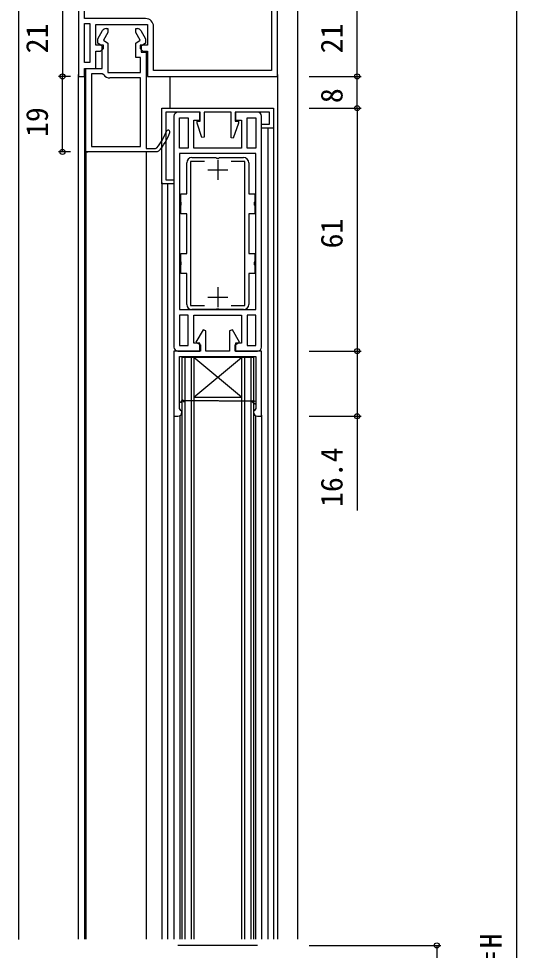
# Model space of a CAD drawing. Units: millimetres, scale not verified. Extents: x -438 to 438, y -464 to 465.
# Drawn here: x -237.5 to -112.5, y 17.7 to 251.8 of the extents above; entities that cross this region are included whole.
import ezdxf
from ezdxf.enums import TextEntityAlignment as Align

# ---------------------------------------------------------------- set-up
doc = ezdxf.new("R2010")
doc.units = ezdxf.units.MM
doc.header["$LTSCALE"] = 4
for name, color, linetype in [('0-2_YKK_11', 7, 'Continuous'), ('0-4_YKK_12', 2, 'Continuous'), ('0-7_YKK_D', 6, 'Continuous')]:
    doc.layers.add(name, color=color, linetype=linetype)
doc.styles.add('ＭＳ ゴシック', font='')
doc.styles.get('ＭＳ ゴシック').set_extended_font_data('MS Gothic')

msp = doc.modelspace()

# ---------------------------------------------------------------- linework, layer by layer
at = {"layer": '0-2_YKK_11'}
for p, q in [((-198.504, 227.289), (-198.504, 169.289)), ((-176.504, 169.289), (-176.504, 227.289)), ((-187.504, 216.289), (-187.504, 211.289)), ((-190.004, 213.789), (-185.004, 213.789)), ((-187.504, 184.289), (-187.504, 179.289)), ((-190.004, 181.789), (-185.004, 181.789)), ((-196.719, 155.689), (-196.379, 155.885)), ((-196.129, 155.452), (-196.129, 155.452))]:
    msp.add_line(p, q, dxfattribs=at)
for points in [[(-222.504, 257.289), (-222.504, 237.289), (-221.004, 237.289), (-221.004, 239.289), (-218.104, 239.289), (-218.104, 243.589), (-216.904, 243.589), (-216.204, 244.289), (-216.204, 245.089), (-218.104, 245.089), (-218.104, 250.289), (-205.104, 250.289), (-205.104, 245.089), (-207.004, 245.089), (-207.004, 244.289), (-206.304, 243.589), (-205.104, 243.589), (-205.104, 237.289), (-172.504, 237.289), (-172.504, 257.289)], [(-221.004, 256.789), (-174.004, 256.789), (-174.004, 238.789), (-203.604, 238.789), (-203.604, 243.589), (-203.604, 249.789)], [(-205.604, 251.789), (-221.004, 251.789), (-221.004, 256.789)], [(-202.353, 218.458), (-202.728, 218.289), (-220.604, 218.289), (-220.604, 239.289), (-216.504, 239.289), (-216.504, 244.889), (-217.604, 245.659), (-217.604, 246.752), (-216.428, 248.789)], [(-215.562, 249.289), (-215.104, 249.289), (-215.104, 248.282), (-216.2, 246.385), (-215.104, 245.618), (-215.104, 238.289), (-206.904, 238.289), (-206.904, 241.989), (-208.104, 241.989), (-208.104, 245.618), (-207.009, 246.385), (-208.104, 248.282), (-208.104, 249.289), (-207.647, 249.289)], [(-206.78, 248.789), (-205.604, 246.752), (-205.604, 245.659), (-206.704, 244.889), (-206.704, 243.389), (-205.504, 243.389)], [(-205.504, 243.389), (-205.504, 219.189), (-203.142, 219.189), (-202.757, 219.369)], [(-219.204, 237.889), (-219.204, 219.689), (-206.904, 219.689), (-206.904, 236.889), (-214.604, 236.889)], [(-216.147, 237.681), (-216.554, 237.889), (-219.204, 237.889)], [(-177.504, 228.289), (-183.004, 228.289), (-183.004, 226.289), (-181.504, 226.289), (-181.504, 219.289), (-193.504, 219.289), (-193.504, 226.289), (-192.004, 226.289), (-192.004, 228.289), (-197.504, 228.289)], [(-195.304, 179.989), (-195.304, 187.789), (-196.804, 187.789), (-196.804, 189.831), (-196.684, 190.014), (-196.684, 190.564), (-196.804, 190.747), (-196.804, 192.789), (-195.304, 192.789), (-195.304, 202.789), (-196.804, 202.789), (-196.804, 204.831), (-196.684, 205.014), (-196.684, 205.564), (-196.804, 205.747), (-196.804, 207.789), (-195.304, 207.789), (-195.304, 215.589)], [(-190.84, 215.889), (-194.304, 215.889), (-194.304, 179.689), (-190.84, 179.689)], [(-194.004, 216.889), (-187.963, 216.889), (-187.779, 216.769), (-187.229, 216.769), (-187.046, 216.889), (-181.004, 216.889)], [(-184.168, 179.689), (-180.704, 179.689), (-180.704, 215.889), (-184.168, 215.889)], [(-179.704, 215.589), (-179.704, 207.789), (-178.204, 207.789), (-178.204, 205.747), (-178.324, 205.564), (-178.324, 205.014), (-178.204, 204.831), (-178.204, 202.789), (-179.704, 202.789)], [(-179.704, 202.789), (-179.704, 192.789), (-178.204, 192.789), (-178.204, 190.747), (-178.324, 190.564), (-178.324, 190.014), (-178.204, 189.831), (-178.204, 187.789), (-179.704, 187.789), (-179.704, 179.989)], [(-181.004, 178.689), (-187.046, 178.689), (-187.229, 178.809), (-187.779, 178.809), (-187.963, 178.689), (-194.004, 178.689)], [(-197.504, 168.289), (-192.004, 168.289), (-192.004, 170.289), (-193.504, 170.289), (-193.504, 177.289), (-181.504, 177.289), (-181.504, 170.289), (-183.004, 170.289), (-183.004, 168.289), (-177.504, 168.289)], [(-177.504, 151.889), (-176.504, 151.889), (-176.504, 168.289), (-183.154, 168.289), (-183.154, 169.842), (-182.034, 170.489), (-183.813, 173.571), (-184.554, 173.373), (-184.554, 168.289), (-190.454, 168.289), (-190.454, 173.373), (-191.195, 173.571), (-192.975, 170.489), (-191.854, 169.842), (-191.854, 168.289), (-198.504, 168.289), (-198.504, 151.889), (-197.504, 151.889)], [(-197.104, 166.889), (-177.904, 166.889), (-177.904, 155.689), (-177.904, 154.889), (-177.904, 153.863), (-178.279, 153.379), (-178.504, 153.089), (-178.504, 152.889)], [(-196.504, 152.889), (-196.504, 153.089), (-196.729, 153.379), (-197.104, 153.863), (-197.104, 154.889), (-197.104, 155.689), (-197.104, 166.889)], [(-196.379, 155.885), (-196.719, 155.689), (-196.719, 155.689)], [(-178.29, 155.689), (-196.379, 155.885), (-177.904, 155.689)], [(-177.904, 154.889), (-178.879, 155.452), (-178.629, 155.885), (-178.29, 155.689), (-178.29, 155.689)]]:
    msp.add_lwpolyline(points, dxfattribs=at)
for points in [[(-221.004, 240.789), (-221.004, 250.589), (-219.604, 250.589), (-219.604, 240.789)], [(-201.504, 229.289), (-173.504, 229.289), (-173.504, 224.289), (-176.504, 224.289), (-176.504, 225.289), (-174.504, 225.289), (-174.504, 228.289), (-183.104, 228.289), (-183.104, 225.989), (-182.304, 225.989), (-182.304, 225.489), (-183.604, 221.751), (-184.104, 221.835), (-184.104, 228.289), (-190.904, 228.289), (-190.904, 222.04), (-191.471, 221.944), (-192.704, 225.489), (-192.704, 225.989), (-191.904, 225.989), (-191.904, 228.289), (-200.504, 228.289), (-200.504, 211.289), (-198.504, 211.289), (-198.504, 210.289), (-201.504, 210.289)], [(-194.904, 226.889), (-194.904, 219.289), (-197.104, 219.289), (-197.104, 226.889)], [(-177.904, 226.889), (-177.904, 219.289), (-180.104, 219.289), (-180.104, 226.889)], [(-177.904, 178.689), (-177.904, 217.889), (-197.104, 217.889), (-197.104, 178.689)], [(-194.904, 169.689), (-194.904, 177.289), (-197.104, 177.289), (-197.104, 169.689)], [(-177.904, 169.689), (-177.904, 177.289), (-180.104, 177.289), (-180.104, 169.689)]]:
    msp.add_lwpolyline(points, close=True, dxfattribs=at)
for centre, radius, start, end in [((-205.604, 249.789), 2, 0.00001, 89.99999), ((-215.562, 248.289), 1, 90, 150.00002), ((-207.647, 248.289), 1, 29.99998, 90), ((-214.604, 238.789), 1.9, 215.68531, 269.99999), ((-197.504, 227.289), 1, 90.00001, 179.99999), ((-177.504, 227.289), 1, 0.00001, 89.99999), ((-213.603, 228.379), 14.1, 320.28516, 339.73341), ((-213.603, 228.379), 15, 318.5951, 339.7334), ((-199.954, 223.339), 0.45, 339.73339, 159.73341), ((-194.004, 215.589), 1.3, 90.00001, 179.99999), ((-181.004, 215.589), 1.3, 0.00001, 89.99999), ((-194.004, 179.989), 1.3, 180.00001, 269.99999), ((-181.004, 179.989), 1.3, 270.00001, 359.99999), ((-197.504, 169.289), 1, 180.00001, 269.99999), ((-177.504, 169.289), 1, 270.00001, 359.99999), ((-196.742, 155.787), 0.376, 195.12324, 15.12326), ((-196.254, 155.668), 0.25, 299.99992, 119.99994), ((-197.504, 152.889), 1, 270.00001, 359.99999), ((-177.504, 152.889), 1, 180.00001, 269.99999)]:
    msp.add_arc(centre, radius, start, end, dxfattribs=at)
at = {"layer": '0-4_YKK_12'}
for p, q in [((-237.504, 258.289), (-237.504, 20.453)), ((-167.504, 258.289), (-167.504, 20.546)), ((-222.504, 20.546), (-222.504, 237.789)), ((-221.004, 237.789), (-221.004, 20.546)), ((-199.503, 237.289), (-199.503, 229.289)), ((-172.504, 237.789), (-172.504, 20.546)), ((-174.904, 224.289), (-174.904, 20.546)), ((-173.504, 224.589), (-173.504, 20.546)), ((-220.604, 218.289), (-220.604, 20.546)), ((-220.604, 218.289), (-220.104, 218.289)), ((-205.504, 218.289), (-205.504, 20.546)), ((-201.504, 210.589), (-201.504, 20.546)), ((-200.105, 210.289), (-200.105, 20.546)), ((-196.504, 166.689), (-196.504, 20.546)), ((-178.504, 166.689), (-196.504, 166.689)), ((-195.804, 166.689), (-195.804, 20.546)), ((-194.204, 166.689), (-194.204, 20.546)), ((-193.504, 166.689), (-193.504, 20.546)), ((-193.504, 156.689), (-181.504, 166.689)), ((-181.504, 166.689), (-181.504, 20.546)), ((-180.804, 166.689), (-180.804, 20.546)), ((-179.204, 166.689), (-179.204, 20.546)), ((-178.504, 166.689), (-178.504, 20.546)), ((-198.503, 152.167), (-198.504, 20.546)), ((-176.504, 152.189), (-176.504, 20.546)), ((-197.004, 152.023), (-197.004, 20.546)), ((-178.004, 152.023), (-178.004, 20.546)), ((-177.504, 18.952), (-197.504, 18.952))]:
    msp.add_line(p, q, dxfattribs=at)
msp.add_lwpolyline([(-193.504, 156.689), (-181.504, 156.689), (-193.504, 166.689)], dxfattribs=at)
at = {"layer": '0-7_YKK_D'}
for p, q in [((-226.504, 258.289), (-226.504, 237.289)), ((-152.504, 237.289), (-152.504, 258.289)), ((-112.504, 258.289), (-112.504, 246.165)), ((-112.504, 251.289), (-112.504, -213.384)), ((-224.504, 237.289), (-227.504, 237.289)), ((-224.504, 237.289), (-227.504, 237.289)), ((-226.504, 218.289), (-226.504, 237.289)), ((-164.504, 237.289), (-151.504, 237.289)), ((-164.504, 237.289), (-151.504, 237.289)), ((-152.504, 229.289), (-152.504, 237.289)), ((-164.504, 229.289), (-151.504, 229.289)), ((-164.504, 229.289), (-151.504, 229.289)), ((-152.504, 229.289), (-152.504, 168.289)), ((-224.504, 218.289), (-227.504, 218.289)), ((-164.504, 168.289), (-151.504, 168.289)), ((-164.504, 168.289), (-151.504, 168.289)), ((-164.504, 151.889), (-151.504, 151.889)), ((-164.504, 18.952), (-131.504, 18.952)), ((-132.504, 18.952), (-132.504, -220.384))]:
    msp.add_line(p, q, dxfattribs=at)
msp.add_lwpolyline([(-152.504, 168.289), (-152.504, 151.889), (-152.504, 128.251)], dxfattribs=at)
for centre in [(-226.504, 237.289), (-226.504, 237.289), (-152.504, 237.289), (-152.504, 237.289), (-152.504, 229.289), (-152.504, 229.289), (-226.504, 218.289), (-152.504, 168.289), (-152.504, 168.289), (-152.504, 151.889), (-132.504, 18.952)]:
    msp.add_circle(centre, 0.637, dxfattribs=at)

# ---------------------------------------------------------------- texts
at = {"layer": '0-7_YKK_D', "style": 'ＭＳ ゴシック'}
for s, p in [('21', (-228.504, 243.08)), ('21', (-154.504, 243.08)), ('8', (-154.504, 230.562)), ('19', (-228.504, 222.057)), ('61', (-154.504, 194.059)), ('16.4', (-154.504, 129.1)), ('KH＝H', (-114.504, 3.249))]:
    msp.add_text(s, height=5.499, rotation=90, dxfattribs=at).set_placement(p, align=Align.BOTTOM_LEFT)

doc.saveas('drawing.dxf')
